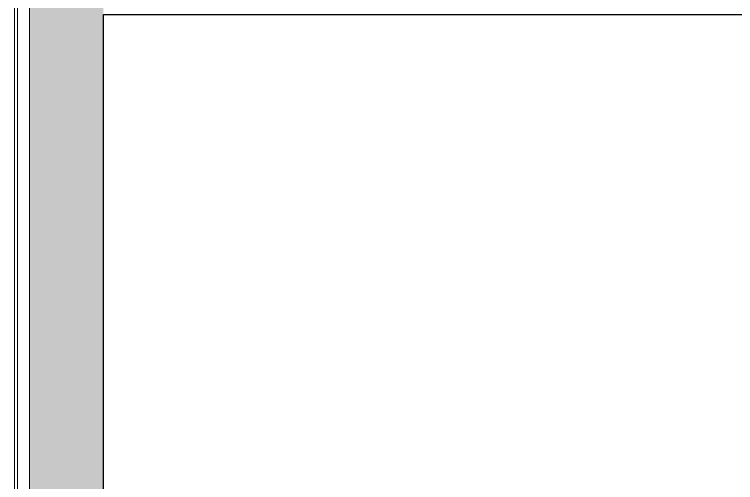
# Model space of a CAD drawing. Header units: millimetres. Extents: x 155927 to 295199, y -4084 to 97293.
# Drawn here: x 217974 to 219164, y 19891 to 20664 of the extents above; entities that cross this region are included whole.
import ezdxf

# ---------------------------------------------------------------- set-up
doc = ezdxf.new("R2010")
doc.units = ezdxf.units.MM
doc.header["$MEASUREMENT"] = 0
for name, color, linetype, lineweight in [('A-GENM', 8, 'CONTINUOUS', 9), ('A-WALL', 7, 'CONTINUOUS', 9), ('A-WALL-PATT', 7, 'CONTINUOUS', 9), ('I-WALL', 7, 'CONTINUOUS', 9)]:
    doc.layers.add(name, color=color, linetype=linetype, lineweight=lineweight)

msp = doc.modelspace()

# ---------------------------------------------------------------- hatches: boundary and pattern name
at = {"layer": 'A-WALL-PATT'}
msp.add_hatch(color=256, dxfattribs=at).paths.add_polyline_path([(218120.8, 15707.6), (218120.8, 26309.8), (217998.8, 26309.8), (217998.8, 15707.6)], flags=0)

# ---------------------------------------------------------------- linework, layer by layer
at = {"layer": 'A-GENM'}
for p, q in [((217973.8, 19737.6), (217973.8, 20927.6)), ((217978.8, 20932.6), (217978.8, 19732.6)), ((217998.8, 20932.6), (217998.8, 19732.6))]:
    msp.add_line(p, q, dxfattribs=at)
at = {"layer": 'A-WALL', "lineweight": 30}
msp.add_line((218120.8, 20663.6), (221383.8, 20663.6), dxfattribs=at)
at = {"layer": 'I-WALL', "lineweight": 30}
msp.add_line((218120.8, 17857.6), (218120.8, 20663.6), dxfattribs=at)

doc.saveas('drawing.dxf')
